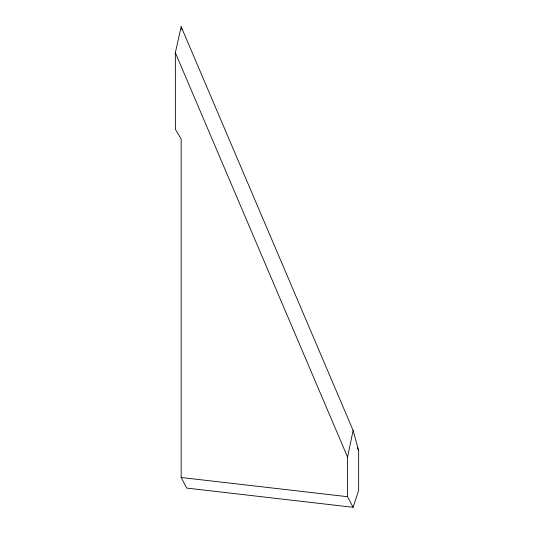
<?xml version="1.0" encoding="UTF-8"?>
<svg xmlns="http://www.w3.org/2000/svg" width="534" height="534" viewBox="0 0 534 534"><rect width="100%" height="100%" fill="white"/><g stroke="black" fill="none" stroke-linecap="round" stroke-linejoin="round"><path stroke-width="0.8" d="M353.114 507.3L347.567 496.707L347.567 457.091L353.114 430.437L181.159 26.7L175.339 52.712L175.386 129.275L181.159 139.007L181.159 477.489L186.706 488.089L353.114 507.3L358.661 490.299L358.661 450.683L353.114 430.437M181.159 477.489L347.567 496.707M357.353 447.619L358.661 450.683M175.339 52.712L347.567 457.091M181.159 26.7L182.001 29.837"/></g></svg>
